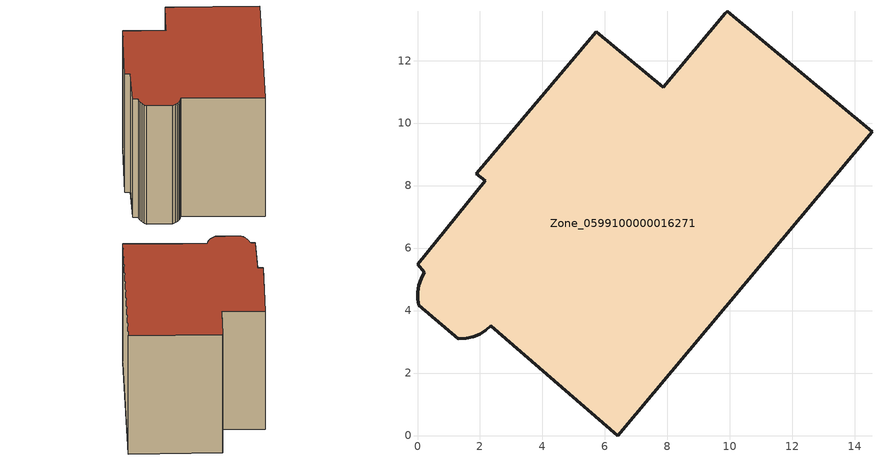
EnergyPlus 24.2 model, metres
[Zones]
Zone_0599100000016271
 floor ground (C_G): 1.99,3.25 1.78,3.16 1.56,3.11 1.3,3.1 0.03,4.17 0,4.37 0.01,4.59 0.04,4.81 0.12,5.02 0.22,5.22 0,5.48 2.16,8.15 1.89,8.38 5.73,12.93 7.87,11.15 9.85,13.51 9.91,13.57 14.55,9.72 6.41,0 2.35,3.51 2.18,3.37 z0
 wall outside (C_F): 5.73,12.93 1.89,8.38 2.16,8.15 0,5.48 0.22,5.22 0.12,5.02 0.04,4.81 0.01,4.59 0,4.37 0.03,4.17 1.3,3.1 1.56,3.11 1.78,3.16 1.99,3.25 2.18,3.37 2.35,3.51 6.41,0 14.55,9.72 9.91,13.57 9.85,13.51 7.87,11.15 5.73,12.93 z0:8.47
 roof outside (C_R): 9.85,13.51 7.87,11.15 5.73,12.93 1.89,8.38 2.16,8.15 0,5.48 0.22,5.22 0.12,5.02 0.04,4.81 0.01,4.59 0,4.37 0.03,4.17 1.3,3.1 1.56,3.11 1.78,3.16 1.99,3.25 2.18,3.37 2.35,3.51 6.41,0 14.55,9.72 9.91,13.57 z8.47
[BUILDING]
Pand.0599100000016271: North Axis=0; Terrain=City; Loads Convergence Tolerance Value=0.04; Temperature Convergence Tolerance Value=0.4; Solar Distribution=FullExterior; Maximum Number of Warmup Days=25; Minimum Number of Warmup Days=1
[Site:Location]
Rotterdam.The.Hague.AP_ZH_NLD Design_Conditions: Latitude=51.96; Longitude=4.45; Time Zone=1; Elevation=-4.5
[SITE:GROUNDTEMPERATURE:BUILDINGSURFACE]
18, 18, 18, 18, 18, 18, 18, 18, 18, 18, 18, 18
[MATERIAL] Thermal Absorptance=0.9; Solar Absorptance=0.7; Visible Absorptance=0.7
Name | Roughness | Thickness | Conductivity | Density | Specific Heat
G.TC.1946-1964 | MediumSmooth | 0.15 | 1 | 540 | 1210
F.TC.1946-1964 | Rough | 0.3 | 0.857143 | 1920 | 840
R.TC.1946-1964 | MediumRough | 0.2 | 0.235294 | 1500 | 1000
[CONSTRUCTION]
C_G: G.TC.1946-1964
C_F: F.TC.1946-1964
C_R: R.TC.1946-1964
[ZONE]
Zone_0599100000016271: Type=1; Multiplier=1; Ceiling Height=Autocalculate; Volume=Autocalculate; Floor Area=autocalculate; Part of Total Floor Area=Yes
[ZONEINFILTRATION:DESIGNFLOWRATE]
Infil_Zone_0599100000016271: Zone or ZoneList or Space or SpaceList=Zone_0599100000016271; Schedule=AlwaysOn; Design Flow Rate Calculation Method=Flow/Area; Flow Rate per Floor Area=0.003; Constant Term Coefficient=1; Temperature Term Coefficient=0; Velocity Term Coefficient=0; Velocity Squared Term Coefficient=0
[HVACTEMPLATE:ZONE:IDEALLOADSAIRSYSTEM]
Zone_0599100000016271: Maximum Heating Supply Air Temperature=50; Minimum Cooling Supply Air Temperature=13; Maximum Heating Supply Air Humidity Ratio=0.0156; Minimum Cooling Supply Air Humidity Ratio=0.0077; Heating Limit=NoLimit; Cooling Limit=NoLimit; Dehumidification Control Type=ConstantSensibleHeatRatio; Cooling Sensible Heat Ratio=0.7; Dehumidification Setpoint=60; Humidification Control Type=None; Humidification Setpoint=30; Outdoor Air Method=None; Outdoor Air Flow Rate per Person=0.00944; Outdoor Air Flow Rate per Zone Floor Area=0; Outdoor Air Flow Rate per Zone=0; Demand Controlled Ventilation Type=None; Outdoor Air Economizer Type=NoEconomizer; Heat Recovery Type=None; Sensible Heat Recovery Effectiveness=0.7; Latent Heat Recovery Effectiveness=0.65
[ZONECONTROL:THERMOSTAT]
ThermostatControl_Zone_0599100000016271: Zone or ZoneList=Zone_0599100000016271; Control Type Schedule=DualSetpointControlType; Control 1=Thermostat_Zone_0599100000016271; Temperature Difference Between Cutout And Setpoint=0
[THERMOSTATSETPOINT:DUALSETPOINT]
Thermostat_Zone_0599100000016271: Heating Setpoint Temperature Schedule=HeatingSetpoint_Zone_0599100000016271; Cooling Setpoint Temperature Schedule=CoolingSetpoint_Zone_0599100000016271
[SCHEDULE:COMPACT]
HeatingSetpoint_Zone_0599100000016271: Through: 12/31, For: AllDays, Until: 24:00, 21
CoolingSetpoint_Zone_0599100000016271: Through: 12/31, For: AllDays, Until: 24:00, 24
DualSetpointControlType: Through: 12/31, For: AllDays, Until: 24:00, 4
AlwaysOn: Through: 12/31, For: AllDays, Until: 24:00, 1
